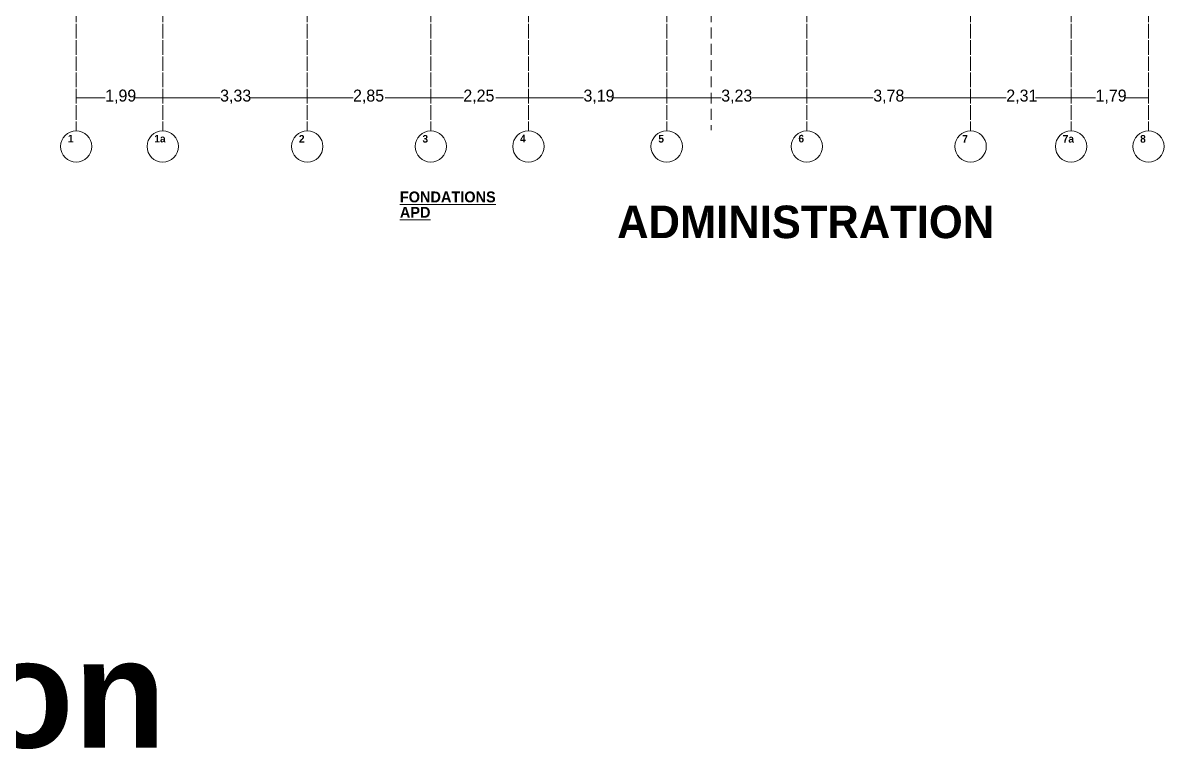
# Model space of a CAD drawing. Header units: millimetres. Extents: x 365175 to 2667127, y -330297 to -162108.
# Drawn here: x 436835 to 463147, y -279024 to -262289 of the extents above; entities that cross this region are included whole.
import ezdxf

# ---------------------------------------------------------------- set-up
doc = ezdxf.new("R2010")
doc.units = ezdxf.units.MM
doc.header["$MEASUREMENT"] = 0
doc.linetypes.add('DASHED2', pattern=[375, 250, -125])
doc.layers.add('Cotations - 1_100', color=7, linetype='Continuous')
doc.layers.add('Nouveau_0', color=7, linetype='Continuous')
doc.styles.add('STYLE_GENERE_1', font='')
doc.styles.add('STYLE_GENERE_3', font='')
doc.styles.add('STYLE_GENERE_5', font='')
doc.styles.add('STYLE_GENERE_6', font='')
doc.styles.get('STYLE_GENERE_1').set_extended_font_data('Tempus Sans ITC')
doc.styles.get('STYLE_GENERE_3').set_extended_font_data('Tempus Sans ITC', bold=True)
doc.styles.get('STYLE_GENERE_5').set_extended_font_data('Agency FB', bold=True)
doc.styles.get('STYLE_GENERE_6').set_extended_font_data('Arial', bold=True)
doc.dimstyles.new('STYLE_GENERE__2', dxfattribs={"dimtxt": 275, "dimasz": 0.010748, "dimexe": 0.18, "dimexo": 1000000.0, "dimgap": 0, "dimtad": 0, "dimtih": 1, "dimtoh": 1, "dimlfac": 0.001, "dimzin": 0, "dimdsep": 46, "dimtxsty": 'STYLE_GENERE_1', "dimblk": 'ARROWHEAD_6', "dimblk1": 'ARROWHEAD_6', "dimblk2": 'ARROWHEAD_6', "dimcen": 0.09, "dimse1": 1, "dimse2": 1, "dimclrd": 7, "dimclre": 7, "dimclrt": 7, "dimazin": 0, "dimtfac": 1, "dimtdec": 4, "dimtmove": 0, "dimatfit": 3, "dimfxl": 0, "dimtolj": 1, "dimtzin": 0, "dimarcsym": 0})

# ---------------------------------------------------------------- blocks, each defined once
blk = doc.blocks.new('*D4')
at = {"layer": 'Nouveau_0', "color": 7, "linetype": 'Continuous', "lineweight": 5}
for p, q in [((438065, -264017), (438065, -264017)), ((438065, -264017), (438734, -264017)), ((438065, -264017), (438065, -264017)), ((439390, -264017), (440060, -264017)), ((440060, -264017), (440060, -264017)), ((440060, -264017), (440060, -264017))]:
    blk.add_line(p, q, dxfattribs=at)
at = {"layer": 'Nouveau_0', "color": 7, "lineweight": 5, "insert": (438734, -264154), "char_height": 275, "attachment_point": 7, "style": 'STYLE_GENERE_1'}
blk.add_mtext('\\A1;{\\pql;\\fTempus Sans ITC|b0|i0|c0|p82;1,99}', dxfattribs=at)
blk = doc.blocks.new('ARROWHEAD_6')
at = {"color": 0, "linetype": 'Continuous', "lineweight": 0}
for p, q in [((0, 0), (-1, 0)), ((-0.5, -0.5), (0.5, 0.5))]:
    blk.add_line(p, q, dxfattribs=at)
blk = doc.blocks.new('*D5')
at = {"layer": 'Nouveau_0', "color": 7, "linetype": 'Continuous', "lineweight": 5}
for p, q in [((443393, -264017), (443393, -264017)), ((443393, -264017), (444448, -264017)), ((443393, -264017), (443393, -264017)), ((445186, -264017), (446241, -264017)), ((446241, -264017), (446241, -264017))]:
    blk.add_line(p, q, dxfattribs=at)
at = {"layer": 'Nouveau_0', "color": 7, "lineweight": 5, "insert": (444448, -264154), "char_height": 275, "attachment_point": 7, "style": 'STYLE_GENERE_1'}
blk.add_mtext('\\A1;{\\pql;\\fTempus Sans ITC|b0|i0|c0|p82;2,85}', dxfattribs=at)
blk = doc.blocks.new('*D6')
at = {"layer": 'Nouveau_0', "color": 7, "linetype": 'Continuous', "lineweight": 5}
for p, q in [((446241, -264017), (446991, -264017)), ((446241, -264017), (446241, -264017)), ((447740, -264017), (448491, -264017)), ((448491, -264017), (448491, -264017))]:
    blk.add_line(p, q, dxfattribs=at)
at = {"layer": 'Nouveau_0', "color": 7, "lineweight": 5, "insert": (446991, -264154), "char_height": 275, "attachment_point": 7, "style": 'STYLE_GENERE_1'}
blk.add_mtext('\\A1;{\\pql;\\fTempus Sans ITC|b0|i0|c0|p82;2,25}', dxfattribs=at)
blk = doc.blocks.new('*D7')
at = {"layer": 'Nouveau_0', "color": 7, "linetype": 'Continuous', "lineweight": 5}
for p, q in [((448491, -264017), (449760, -264017)), ((448491, -264017), (448491, -264017)), ((450408, -264017), (451678, -264017)), ((451678, -264017), (451678, -264017))]:
    blk.add_line(p, q, dxfattribs=at)
at = {"layer": 'Nouveau_0', "color": 7, "lineweight": 5, "insert": (449760, -264154), "char_height": 275, "attachment_point": 7, "style": 'STYLE_GENERE_1'}
blk.add_mtext('\\A1;{\\pql;\\fTempus Sans ITC|b0|i0|c0|p82;3,19}', dxfattribs=at)
blk = doc.blocks.new('*D8')
at = {"layer": 'Nouveau_0', "color": 7, "linetype": 'Continuous', "lineweight": 5}
for p, q in [((451678, -264017), (452936, -264017)), ((451678, -264017), (451678, -264017)), ((453650, -264017), (454908, -264017)), ((454908, -264017), (454908, -264017))]:
    blk.add_line(p, q, dxfattribs=at)
at = {"layer": 'Nouveau_0', "color": 7, "lineweight": 5, "insert": (452936, -264154), "char_height": 275, "attachment_point": 7, "style": 'STYLE_GENERE_1'}
blk.add_mtext('\\A1;{\\pql;\\fTempus Sans ITC|b0|i0|c0|p82;3,23}', dxfattribs=at)
blk = doc.blocks.new('*D9')
at = {"layer": 'Nouveau_0', "color": 7, "linetype": 'Continuous', "lineweight": 5}
for p, q in [((454908, -264017), (456441, -264017)), ((454908, -264017), (454908, -264017)), ((457153, -264017), (458686, -264017)), ((458686, -264017), (458686, -264017))]:
    blk.add_line(p, q, dxfattribs=at)
at = {"layer": 'Nouveau_0', "color": 7, "lineweight": 5, "insert": (456441, -264154), "char_height": 275, "attachment_point": 7, "style": 'STYLE_GENERE_1'}
blk.add_mtext('\\A1;{\\pql;\\fTempus Sans ITC|b0|i0|c0|p82;3,78}', dxfattribs=at)
blk = doc.blocks.new('*D10')
at = {"layer": 'Nouveau_0', "color": 7, "linetype": 'Continuous', "lineweight": 5}
for p, q in [((458686, -264017), (459508, -264017)), ((458686, -264017), (458686, -264017)), ((460178, -264017), (461000, -264017)), ((461000, -264017), (461000, -264017)), ((461000, -264017), (461000, -264017))]:
    blk.add_line(p, q, dxfattribs=at)
at = {"layer": 'Nouveau_0', "color": 7, "lineweight": 5, "insert": (459508, -264154), "char_height": 275, "attachment_point": 7, "style": 'STYLE_GENERE_1'}
blk.add_mtext('\\A1;{\\pql;\\fTempus Sans ITC|b0|i0|c0|p82;2,31}', dxfattribs=at)
blk = doc.blocks.new('*D21')
at = {"layer": 'Nouveau_0', "color": 7, "linetype": 'Continuous', "lineweight": 5}
for p, q in [((440060, -264017), (440060, -264017)), ((440060, -264017), (441384, -264017)), ((440060, -264017), (440060, -264017)), ((442069, -264017), (443393, -264017)), ((443393, -264017), (443393, -264017)), ((443393, -264017), (443393, -264017))]:
    blk.add_line(p, q, dxfattribs=at)
at = {"layer": 'Nouveau_0', "color": 7, "lineweight": 5, "insert": (441384, -264154), "char_height": 275, "attachment_point": 7, "style": 'STYLE_GENERE_1'}
blk.add_mtext('\\A1;{\\pql;\\fTempus Sans ITC|b0|i0|c0|p82;3,33}', dxfattribs=at)
blk = doc.blocks.new('*D22')
at = {"layer": 'Nouveau_0', "color": 7, "linetype": 'Continuous', "lineweight": 5}
for p, q in [((461000, -264017), (461000, -264017)), ((461000, -264017), (461565, -264017)), ((461000, -264017), (461000, -264017)), ((462221, -264017), (462786, -264017)), ((462786, -264017), (462786, -264017)), ((462786, -264017), (462786, -264017))]:
    blk.add_line(p, q, dxfattribs=at)
at = {"layer": 'Nouveau_0', "color": 7, "lineweight": 5, "insert": (461565, -264154), "char_height": 275, "attachment_point": 7, "style": 'STYLE_GENERE_1'}
blk.add_mtext('\\A1;{\\pql;\\fTempus Sans ITC|b0|i0|c0|p82;1,79}', dxfattribs=at)

msp = doc.modelspace()

# ---------------------------------------------------------------- linework, layer by layer
at = {"layer": 'Nouveau_0', "color": 7, "linetype": 'DASHED2', "lineweight": 20}
for points in [[(438065.296, -241773.759), (438065.296, -264761.344)], [(440060.12, -241773.759), (440060.12, -264776.344)], [(443393.287, -241773.759), (443393.287, -264761.344)], [(446241.11, -241773.759), (446241.11, -264761.344)], [(448490.787, -241773.759), (448490.787, -264761.344)], [(451678.287, -241773.759), (451678.287, -264761.344)], [(452700.787, -241773.759), (452700.787, -264761.344)], [(454908.287, -241773.759), (454908.287, -264761.344)], [(458685.787, -241773.759), (458685.787, -264761.344)], [(461000.437, -241773.759), (461000.437, -264776.344)], [(462785.787, -241773.759), (462785.787, -264761.344)], [(438065.061, -252936.965), (438065.061, -264776.344)], [(440059.886, -252936.965), (440059.886, -264776.344)], [(443393.053, -252936.965), (443393.053, -264776.344)], [(446240.875, -252936.965), (446240.875, -264776.344)], [(448490.553, -252936.965), (448490.553, -264776.344)], [(451678.053, -252936.965), (451678.053, -264776.344)], [(454908.053, -252936.965), (454908.053, -264776.344)], [(458685.552, -252936.965), (458685.552, -264776.344)], [(461000.202, -252936.965), (461000.202, -264776.344)], [(462785.552, -252936.965), (462785.552, -264776.344)]]:
    msp.add_lwpolyline(points, dxfattribs=at)
at = {"layer": 'Nouveau_0', "color": 7, "linetype": 'Continuous', "lineweight": 20}
for centre in [(438065.061, -265137.733), (440059.886, -265137.734), (443393.053, -265137.733), (446240.875, -265137.733), (448490.553, -265137.733), (451678.053, -265137.733), (454908.053, -265137.733), (458685.552, -265137.733), (461000.202, -265137.734), (462785.552, -265137.733)]:
    msp.add_circle(centre, 361.389, dxfattribs=at)

# ---------------------------------------------------------------- texts
at = {"layer": 'Cotations - 1_100', "color": 7, "linetype": 'Continuous', "lineweight": 5, "insert": (423267.282, -276488.067), "char_height": 2500, "attachment_point": 1, "style": 'STYLE_GENERE_6'}
msp.add_mtext('\\A1;{\\pql;\\fArial|b1|i0|c0|p38;Fondation}', dxfattribs=at)
at = {"layer": 'Nouveau_0', "color": 7, "linetype": 'Continuous', "lineweight": 5, "attachment_point": 1}
for s, insert, char_height, style in [('\\A1;{\\pql;\\fTempus Sans ITC|b1|i0|c0|p82;1}', (437872.393, -264869.798), 175, 'STYLE_GENERE_3'), ('\\A1;{\\pql;\\fTempus Sans ITC|b1|i0|c0|p82;1a}', (439867.217, -264869.798), 175, 'STYLE_GENERE_3'), ('\\A1;{\\pql;\\fTempus Sans ITC|b1|i0|c0|p82;2}', (443200.384, -264874.275), 175, 'STYLE_GENERE_3'), ('\\A1;{\\pql;\\fTempus Sans ITC|b1|i0|c0|p82;3}', (446048.207, -264873.638), 175, 'STYLE_GENERE_3'), ('\\A1;{\\pql;\\fTempus Sans ITC|b1|i0|c0|p82;4}', (448297.884, -264868.675), 175, 'STYLE_GENERE_3'), ('\\A1;{\\pql;\\fTempus Sans ITC|b1|i0|c0|p82;5}', (451485.384, -264873.129), 175, 'STYLE_GENERE_3'), ('\\A1;{\\pql;\\fTempus Sans ITC|b1|i0|c0|p82;6}', (454715.384, -264869.566), 175, 'STYLE_GENERE_3'), ('\\A1;{\\pql;\\fTempus Sans ITC|b1|i0|c0|p82;7}', (458492.884, -264873.384), 175, 'STYLE_GENERE_3'), ('\\A1;{\\pql;\\fTempus Sans ITC|b1|i0|c0|p82;7a}', (460807.533, -264873.384), 175, 'STYLE_GENERE_3'), ('\\A1;{\\pql;\\fTempus Sans ITC|b1|i0|c0|p82;8}', (462592.884, -264874.275), 175, 'STYLE_GENERE_3'), ('\\A1;{\\pql;\\fAgency FB|b1|i0|c0|p34;ADMINISTRATION}', (450536.048, -266500.254), 750, 'STYLE_GENERE_5')]:
    msp.add_mtext(s, dxfattribs=dict(at, insert=insert, char_height=char_height, style=style))
at = {"layer": 'Nouveau_0', "color": 7, "linetype": 'Continuous', "lineweight": 5, "insert": (445527.02, -266175.234), "char_height": 250, "attachment_point": 1, "line_spacing_factor": 0.849885, "style": 'STYLE_GENERE_3'}
msp.add_mtext('\\A1;{\\pql;\\fTempus Sans ITC|b1|i0|c0|p82;\\L\\LFONDATIONS \\P\\pql;\\fTempus Sans ITC|b1|i0|c0|p82;APD}', dxfattribs=at)

# ---------------------------------------------------------------- dimensions: what is measured, and where the dimension line sits
at = {"layer": 'Nouveau_0', "color": 7, "linetype": 'Continuous', "lineweight": 5}
for base, p1, p2, picture, middle in [((440059.886, -264016.775), (438065.061, -263076.885), (440059.886, -264016.775), '*D4', (439091.65, -264016.775)), ((443393.053, -264016.775), (440059.886, -264016.775), (443393.053, -264016.775), '*D21', (441740.978, -264016.775)), ((446240.875, -264016.775), (443393.053, -264016.775), (446240.875, -264016.775), '*D5', (444804.806, -264016.775)), ((448490.553, -264016.775), (446240.875, -264016.775), (448490.553, -264016.775), '*D6', (447348.224, -264016.775)), ((451678.053, -264016.775), (448490.553, -264016.775), (451678.053, -264016.775), '*D7', (450117.479, -264016.775)), ((454908.053, -264016.775), (451678.053, -264016.775), (454908.053, -264016.775), '*D8', (453292.896, -264016.775)), ((458685.552, -264016.775), (454908.053, -264016.775), (458685.552, -264016.775), '*D9', (456797.978, -264016.775)), ((461000.202, -264016.775), (458685.552, -264016.775), (461000.202, -264016.775), '*D10', (459865.387, -264016.775)), ((462785.552, -264016.775), (461000.202, -264016.775), (462785.552, -264016.775), '*D22', (461922.053, -264016.775))]:
    dim = msp.add_linear_dim(base=base, p1=p1, p2=p2, dimstyle='STYLE_GENERE__2', dxfattribs=at)
    dim.commit()
    dim.dimension.update_dxf_attribs({"geometry": picture, "text_midpoint": middle, "dimtype": 160})

doc.saveas('drawing.dxf')
